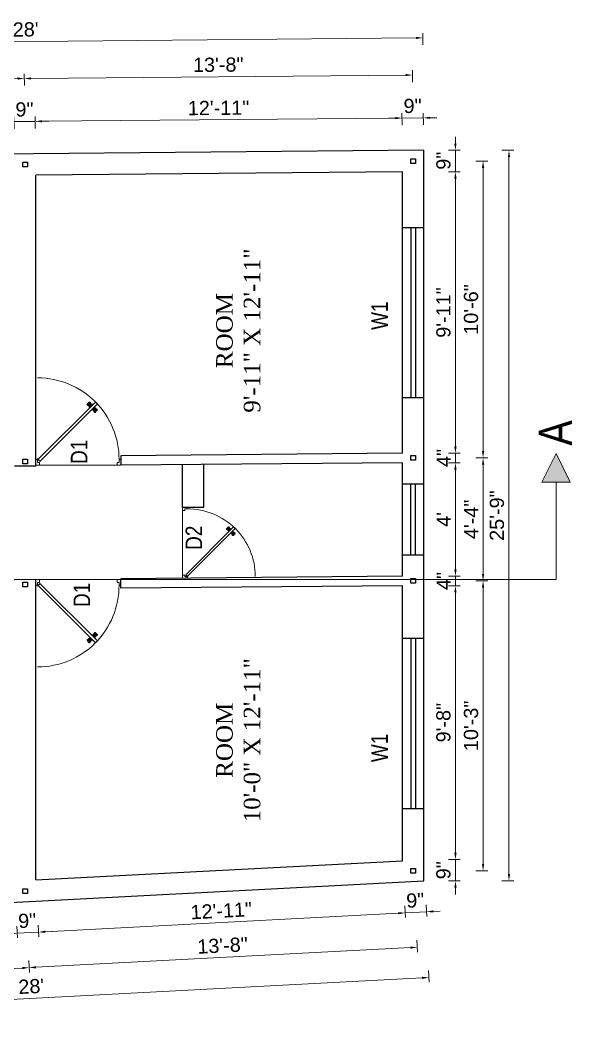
# Model space of a CAD drawing. Header units: inches. Extents: x 380359 to 404964, y -48881 to -44155.
# Drawn here: x 401240.9 to 401474.1, y -46523 to -46098.5 of the extents above; entities that cross this region are included whole.
import ezdxf

# ---------------------------------------------------------------- set-up
doc = ezdxf.new("R2010")
doc.units = ezdxf.units.IN
doc.header["$LTSCALE"] = 2
doc.header["$MEASUREMENT"] = 0
doc.header["$PDMODE"] = 34
doc.layers.get('0').update_dxf_attribs({"linetype": 'CONTINUOUS'})
doc.layers.get('DEFPOINTS').update_dxf_attribs({"color": 141, "linetype": 'CONTINUOUS'})
for name, color, linetype, lineweight in [('DOOR & WIN', 1, 'CONTINUOUS', 25), ('PUERTAS', 7, 'CONTINUOUS', 9), ('steps', 253, 'CONTINUOUS', 20)]:
    doc.layers.add(name, color=color, linetype=linetype, lineweight=lineweight)
doc.styles.add('Lettring Text', font='arial.ttf')
doc.styles.get("Standard").update_dxf_attribs({"font": 'ARIALN.TTF'})
doc.dimstyles.new('Copy of Standard', dxfattribs={"dimtxt": 6, "dimasz": 2.875, "dimexe": 2, "dimexo": 4, "dimgap": 2, "dimtad": 1, "dimdec": 0, "dimrnd": 1, "dimzin": 0, "dimdsep": 46, "dimlunit": 4, "dimtxsty": 'Lettring Text', "dimcen": 0.1, "dimclrd": 7, "dimclre": 7, "dimclrt": 7, "dimazin": 0, "dimtfac": 0.645, "dimtdec": 0, "dimtmove": 1, "dimatfit": 0, "dimfxl": 3, "dimfxlon": 1, "dimtfillclr": 256, "dimtolj": 1, "dimtzin": 0, "dimlwd": -1, "dimlwe": -1, "dimarcsym": 2})

# ---------------------------------------------------------------- blocks, each defined once
blk = doc.blocks.new('2ft6in')
at = {"layer": 'PUERTAS', "color": 2}
for p, q in [((0.84, 2.1), (21.02, 22.28)), ((21.71, 21.6), (1.47, 1.37)), ((18.33, 21.76), (18.31, 21.77)), ((21.71, 21.6), (21.02, 22.28)), ((21.18, 18.9), (21.2, 18.89)), ((0, 2), (0, 0)), ((0.6, 2), (0, 2)), ((1.33, 0), (0, 0)), ((0.6, 1.26), (0.6, 2.04)), ((0.67, 1.26), (0.6, 1.26)), ((0.67, 1.26), (0.67, 2.01)), ((0.67, 1), (0.67, 1.26)), ((1.33, 1), (0.67, 1)), ((1.31, 1.53), (0.79, 2.06)), ((1.36, 1.58), (0.81, 2.12)), ((1.36, 1.58), (1.31, 1.53)), ((1.47, 1.37), (1.31, 1.53)), ((1.33, 0), (1.33, 1)), ((28.67, 0), (28.67, 1)), ((28.67, 1), (29.33, 1)), ((28.67, 0), (30, 0)), ((29.33, 1), (29.33, 2)), ((29.33, 2), (30, 2)), ((30, 0), (30, 2))]:
    blk.add_line(p, q, dxfattribs=at)
at = {"layer": 'PUERTAS', "color": 8}
for p, q in [((18.81, 20.78), (18.04, 21.4)), ((18.86, 20.83), (18.08, 21.46)), ((18.95, 20.92), (18.2, 21.58)), ((18.44, 21.9), (18.31, 21.77)), ((19.07, 21.03), (18.34, 21.72)), ((18.44, 21.9), (18.56, 22.02)), ((18.58, 22.01), (18.56, 22.02)), ((19.3, 21.26), (18.61, 22)), ((19.42, 21.38), (18.75, 22.14)), ((19.51, 21.48), (18.88, 22.26)), ((19.55, 21.53), (18.93, 22.3)), ((19.47, 21.15), (19.38, 21.24)), ((19.51, 21.19), (19.42, 21.28)), ((19.53, 21.21), (19.44, 21.3)), ((19.89, 21.24), (19.58, 21.08)), ((20.07, 21.42), (19.64, 21.15)), ((18.91, 20.27), (19.19, 20.69)), ((19.13, 20.8), (19.03, 20.9)), ((19.15, 20.82), (19.05, 20.92)), ((19.09, 20.44), (19.25, 20.76)), ((19.19, 20.87), (19.1, 20.96)), ((19.25, 20.93), (19.16, 21.02)), ((19.28, 20.63), (19.32, 20.83)), ((19.4, 21.08), (19.31, 21.17)), ((19.43, 20.78), (19.4, 20.9)), ((19.55, 20.91), (19.43, 20.94)), ((19.7, 21.06), (19.51, 21.01)), ((19.69, 19.49), (20.12, 19.76)), ((19.87, 19.67), (20.18, 19.83)), ((20.06, 19.85), (20.25, 19.9)), ((20.21, 20), (20.33, 19.97)), ((20.21, 19.38), (20.83, 18.61)), ((20.23, 19.7), (20.32, 19.61)), ((20.25, 19.72), (20.34, 19.63)), ((20.25, 19.43), (20.88, 18.65)), ((20.29, 19.76), (20.38, 19.67)), ((20.33, 20.13), (20.36, 20.01)), ((20.34, 19.53), (21, 18.77)), ((20.36, 19.83), (20.45, 19.74)), ((20.48, 20.28), (20.44, 20.08)), ((20.46, 19.64), (21.14, 18.91)), ((20.5, 19.98), (20.6, 19.89)), ((20.67, 20.47), (20.51, 20.15)), ((20.85, 20.64), (20.57, 20.22)), ((20.57, 20.04), (20.66, 19.95)), ((20.61, 20.09), (20.7, 19.99)), ((20.63, 20.11), (20.72, 20.01)), ((20.69, 19.87), (21.42, 19.19)), ((20.81, 19.99), (21.56, 19.33)), ((20.9, 20.08), (21.68, 19.45)), ((20.95, 20.13), (21.72, 19.51)), ((21.32, 19.01), (21.2, 18.89)), ((21.32, 19.01), (21.44, 19.14)), ((21.43, 19.15), (21.44, 19.14)), ((0, 0), (30, 0))]:
    blk.add_line(p, q, dxfattribs=at)
at = {"layer": 'PUERTAS', "color": 1}
for p, q in [((18.06, 21.44), (18.48, 21.86)), ((18.74, 20.79), (18.06, 21.34)), ((18.08, 21.51), (18.45, 21.88)), ((18.11, 21.49), (18.08, 21.51)), ((18.82, 22.25), (18.45, 21.88)), ((18.9, 22.28), (18.48, 21.86)), ((18.84, 22.23), (18.82, 22.25)), ((19.54, 21.59), (18.99, 22.27)), ((19.54, 21.5), (19.18, 21.15)), ((19.45, 21.31), (19.24, 21.1)), ((19.55, 21.22), (19.33, 21.01)), ((19.45, 21.41), (19.45, 21.41)), ((19.54, 21.22), (19.45, 21.31)), ((19.64, 21.23), (19.64, 21.23)), ((19.74, 21.24), (19.73, 21.23)), ((20.12, 21.49), (19.74, 21.24)), ((20.22, 21.48), (20.22, 21.49)), ((18.83, 20.8), (19.18, 21.15)), ((18.84, 20.21), (19.1, 20.6)), ((18.85, 20.11), (18.84, 20.12)), ((18.92, 20.89), (18.93, 20.88)), ((19.02, 20.88), (19.24, 21.1)), ((19.12, 20.8), (19.03, 20.89)), ((19.1, 20.7), (19.11, 20.69)), ((19.1, 20.6), (19.1, 20.6)), ((19.11, 20.79), (19.33, 21.01)), ((19.53, 19.43), (19.54, 19.42)), ((19.64, 19.42), (20.02, 19.67)), ((20.02, 19.67), (20.03, 19.68)), ((20.12, 19.68), (20.12, 19.68)), ((20.21, 19.69), (20.43, 19.9)), ((20.22, 19.41), (20.57, 19.76)), ((20.22, 19.69), (20.31, 19.6)), ((20.22, 19.32), (20.76, 18.64)), ((20.31, 19.6), (20.52, 19.81)), ((20.31, 19.5), (20.31, 19.5)), ((20.65, 20.12), (20.43, 19.9)), ((20.74, 20.03), (20.52, 19.81)), ((20.93, 20.11), (20.57, 19.76)), ((20.64, 20.11), (20.73, 20.02)), ((20.66, 20.31), (20.65, 20.31)), ((20.65, 20.21), (20.65, 20.22)), ((20.91, 20.7), (20.66, 20.31)), ((20.84, 20.02), (20.83, 20.03)), ((20.86, 18.63), (21.28, 19.05)), ((20.91, 20.8), (20.91, 20.79)), ((20.91, 18.68), (20.94, 18.66)), ((20.94, 18.66), (21.31, 19.03)), ((21.02, 20.12), (21.7, 19.57)), ((21.7, 19.47), (21.28, 19.05)), ((21.67, 19.4), (21.31, 19.03)), ((21.65, 19.42), (21.67, 19.4))]:
    blk.add_line(p, q, dxfattribs=at)
at = {"layer": 'PUERTAS', "color": 2}
for radius in [0.129, 0.0627]:
    blk.add_circle((0.68, 2.14), radius, dxfattribs=at)
at = {"layer": 'PUERTAS', "color": 8}
blk.add_arc((0.68, 2.14), 28.65, 359.7285, 90.0333, dxfattribs=at)
at = {"layer": 'PUERTAS', "color": 1}
for centre, start, end in [((18.94, 22.23), 38.9236, 135), ((19.4, 21.36), 315, 45), ((19.49, 21.55), 315, 38.9236), ((19.6, 21.18), 50.2572, 135), ((19.68, 21.28), 230.2572, 315), ((20.17, 21.44), 45, 135), ((18.78, 20.84), 231.0764, 315), ((18.89, 20.16), 135, 225), ((18.97, 20.93), 225, 315), ((19.16, 20.74), 135, 219.7428), ((19.06, 20.65), 315, 39.7428), ((19.59, 19.47), 225, 315), ((20.07, 19.63), 50.2572, 135), ((20.16, 19.73), 230.2572, 315), ((20.27, 19.36), 135, 218.9236), ((20.35, 19.55), 135, 225), ((20.7, 20.26), 135, 219.7428), ((20.6, 20.17), 315, 39.7428), ((20.78, 19.98), 45, 135), ((20.82, 18.68), 218.9236, 315), ((20.87, 20.75), 315, 45), ((20.98, 20.07), 51.0764, 135), ((21.65, 19.52), 315, 51.0764)]:
    blk.add_arc(centre, 0.0667, start, end, dxfattribs=at)
blk = doc.blocks.new('*U234')
at = {"color": 3}
blk.add_blockref('2ft6in', (0, 0), dxfattribs=at)
blk = doc.blocks.new('3ft')
at = {"layer": 'PUERTAS', "color": 6}
for p, q in [((1.01, 2.52), (25.23, 26.74)), ((26.05, 25.92), (1.77, 1.64)), ((26.05, 25.92), (25.23, 26.74)), ((0, 2.4), (0, 0)), ((0.72, 2.4), (0, 2.4)), ((1.6, 0), (0, 0)), ((0.72, 1.52), (0.72, 2.44)), ((0.8, 1.52), (0.72, 1.52)), ((0.8, 1.52), (0.8, 2.41)), ((0.8, 1.2), (0.8, 1.52)), ((1.6, 1.2), (0.8, 1.2)), ((1.57, 1.84), (0.94, 2.47)), ((1.63, 1.89), (0.97, 2.55)), ((1.63, 1.89), (1.57, 1.84)), ((1.77, 1.64), (1.57, 1.84)), ((1.6, 0), (1.6, 1.2)), ((34.4, 0), (34.4, 1.2)), ((34.4, 1.2), (35.2, 1.2)), ((34.4, 0), (36, 0)), ((35.2, 1.2), (35.2, 2.4)), ((35.2, 2.4), (36, 2.4)), ((36, 0), (36, 2.4))]:
    blk.add_line(p, q, dxfattribs=at)
at = {"layer": 'PUERTAS', "color": 8}
for p, q in [((22.57, 24.94), (21.65, 25.68)), ((22.63, 24.99), (21.69, 25.75)), ((22.74, 25.1), (21.84, 25.9)), ((22.13, 26.28), (21.98, 26.13)), ((22.88, 25.24), (22.01, 26.06)), ((22.13, 26.28), (22.27, 26.42)), ((22.29, 26.41), (22.27, 26.42)), ((23.16, 25.52), (22.34, 26.39)), ((23.3, 25.66), (22.5, 26.56)), ((23.41, 25.77), (22.65, 26.71)), ((23.46, 25.83), (22.72, 26.75)), ((23.36, 25.37), (23.25, 25.49)), ((23.41, 25.43), (23.3, 25.54)), ((23.44, 25.45), (23.33, 25.56)), ((23.87, 25.49), (23.49, 25.3)), ((24.08, 25.71), (23.57, 25.38)), ((22.69, 24.32), (23.02, 24.83)), ((22.95, 24.96), (22.84, 25.07)), ((22.98, 24.99), (22.86, 25.1)), ((23.03, 25.04), (22.91, 25.15)), ((22.91, 24.53), (23.1, 24.91)), ((23.11, 25.12), (22.99, 25.23)), ((23.13, 24.76), (23.18, 24.99)), ((23.28, 25.3), (23.17, 25.41)), ((23.31, 24.94), (23.28, 25.08)), ((23.46, 25.09), (23.32, 25.13)), ((23.64, 25.27), (23.41, 25.22)), ((23.63, 23.38), (24.14, 23.72)), ((23.84, 23.6), (24.22, 23.79)), ((24.07, 23.82), (24.3, 23.88)), ((24.25, 24), (24.39, 23.97)), ((24.25, 23.26), (24.99, 22.34)), ((24.27, 23.64), (24.38, 23.53)), ((24.3, 23.67), (24.41, 23.56)), ((24.3, 23.32), (25.06, 22.38)), ((24.35, 23.72), (24.46, 23.61)), ((24.4, 24.15), (24.43, 24.01)), ((24.41, 23.43), (25.2, 22.53)), ((24.43, 23.8), (24.54, 23.69)), ((24.58, 24.33), (24.52, 24.1)), ((24.55, 23.57), (25.37, 22.7)), ((24.6, 23.97), (24.72, 23.86)), ((24.8, 24.56), (24.61, 24.18)), ((25.02, 24.77), (24.68, 24.26)), ((24.68, 24.05), (24.79, 23.94)), ((24.73, 24.1), (24.85, 23.99)), ((24.76, 24.13), (24.87, 24.02)), ((24.83, 23.85), (25.7, 23.03)), ((24.97, 23.99), (25.87, 23.2)), ((25.08, 24.1), (26.02, 23.34)), ((25.14, 24.15), (26.06, 23.41)), ((25.58, 22.82), (25.43, 22.67)), ((25.58, 22.82), (25.73, 22.97)), ((25.72, 22.98), (25.73, 22.97)), ((0, 0), (36, 0))]:
    blk.add_line(p, q, dxfattribs=at)
at = {"layer": 'PUERTAS', "color": 1}
for p, q in [((21.67, 25.73), (22.17, 26.23)), ((22.49, 24.95), (21.67, 25.61)), ((21.7, 25.82), (22.14, 26.26)), ((21.73, 25.79), (21.7, 25.82)), ((22.58, 26.7), (22.14, 26.26)), ((22.67, 26.73), (22.17, 26.23)), ((22.61, 26.67), (22.58, 26.7)), ((23.45, 25.91), (22.79, 26.73)), ((23.44, 25.81), (23.02, 25.38)), ((23.34, 25.58), (23.08, 25.32)), ((23.46, 25.47), (23.19, 25.21)), ((23.33, 25.7), (23.34, 25.69)), ((23.45, 25.46), (23.33, 25.57)), ((23.57, 25.47), (23.57, 25.47)), ((24.15, 25.79), (23.68, 25.48)), ((23.68, 25.48), (23.68, 25.48)), ((24.27, 25.78), (24.26, 25.79)), ((22.6, 24.96), (23.02, 25.38)), ((22.61, 24.25), (22.92, 24.72)), ((22.62, 24.13), (22.61, 24.14)), ((22.7, 25.07), (22.71, 25.06)), ((22.82, 25.06), (23.08, 25.32)), ((22.94, 24.95), (22.83, 25.07)), ((22.92, 24.72), (22.92, 24.72)), ((22.93, 24.94), (23.19, 25.21)), ((22.93, 24.84), (22.93, 24.83)), ((23.44, 23.31), (23.45, 23.3)), ((23.56, 23.3), (24.03, 23.61)), ((24.03, 23.61), (24.03, 23.62)), ((24.14, 23.62), (24.14, 23.62)), ((24.25, 23.62), (24.51, 23.89)), ((24.26, 23.29), (24.69, 23.71)), ((24.26, 23.63), (24.37, 23.52)), ((24.26, 23.18), (24.92, 22.37)), ((24.37, 23.52), (24.63, 23.77)), ((24.37, 23.4), (24.37, 23.4)), ((24.78, 24.15), (24.51, 23.89)), ((24.89, 24.03), (24.63, 23.77)), ((25.11, 24.14), (24.69, 23.71)), ((24.77, 24.14), (24.88, 24.03)), ((24.79, 24.38), (24.78, 24.37)), ((24.78, 24.26), (24.78, 24.26)), ((25.1, 24.84), (24.79, 24.38)), ((25, 24.03), (25, 24.03)), ((25.04, 22.36), (25.54, 22.86)), ((25.09, 24.96), (25.1, 24.95)), ((25.1, 22.42), (25.13, 22.39)), ((25.13, 22.39), (25.57, 22.83)), ((25.22, 24.14), (26.03, 23.48)), ((26.04, 23.37), (25.54, 22.86)), ((26.01, 23.27), (25.57, 22.83)), ((25.98, 23.3), (26.01, 23.27))]:
    blk.add_line(p, q, dxfattribs=at)
at = {"layer": 'PUERTAS', "color": 2}
for p, q in [((21.99, 26.11), (21.98, 26.13)), ((25.42, 22.68), (25.43, 22.67))]:
    blk.add_line(p, q, dxfattribs=at)
at = {"layer": 'PUERTAS', "color": 6}
for radius in [0.155, 0.0752]:
    blk.add_circle((0.82, 2.56), radius, dxfattribs=at)
blk.add_arc((0.82, 2.56), 34.38, 359.7285, 90.0333, dxfattribs=at)
at = {"layer": 'PUERTAS', "color": 1}
for centre, start, end in [((22.73, 26.68), 38.9236, 135), ((23.28, 25.63), 315, 45), ((23.39, 25.86), 315, 38.9236), ((23.51, 25.41), 50.2572, 135), ((23.62, 25.53), 230.2572, 315), ((24.2, 25.73), 45, 135), ((22.54, 25.01), 231.0764, 315), ((22.67, 24.2), 135, 225), ((22.77, 25.12), 225, 315), ((22.99, 24.89), 135, 219.7428), ((22.87, 24.78), 315, 39.7428), ((23.51, 23.36), 225, 315), ((24.09, 23.56), 50.2572, 135), ((24.2, 23.68), 230.2572, 315), ((24.32, 23.23), 135, 218.9236), ((24.42, 23.46), 135, 225), ((24.84, 24.31), 135, 219.7428), ((24.72, 24.21), 315, 39.7428), ((24.94, 23.98), 45, 135), ((24.98, 22.42), 218.9236, 315), ((25.04, 24.89), 315, 45), ((25.17, 24.08), 51.0764, 135), ((25.98, 23.42), 315, 51.0764)]:
    blk.add_arc(centre, 0.08, start, end, dxfattribs=at)
blk = doc.blocks.new('*U222')
at = {"color": 3, "xscale": -1}
blk.add_blockref('3ft', (42, 0), dxfattribs=at)
blk = doc.blocks.new('*D393')
at = {"layer": 'DEFPOINTS', "color": 0, "ltscale": 0.5, "transparency": 16777216}
for p in [(401411.51, -46453.53), (401424.87, -46453.53), (401411.51, -46462.51)]:
    blk.add_point(p, dxfattribs=at)
at = {"layer": 'steps', "color": 7, "ltscale": 0.5, "transparency": 16777216}
for p, q in [((401424.87, -46450.65), (401424.87, -46447.78)), ((401421.87, -46453.53), (401426.87, -46453.53)), ((401424.87, -46462.51), (401424.87, -46453.53)), ((401421.87, -46462.51), (401426.87, -46462.51)), ((401424.87, -46465.39), (401424.87, -46468.26))]:
    blk.add_line(p, q, dxfattribs=at)
for points in [[(401424.39, -46450.65), (401425.35, -46450.65), (401424.87, -46453.53)], [(401424.39, -46465.39), (401425.35, -46465.39), (401424.87, -46462.51)]]:
    blk.add_solid(points, dxfattribs=at)
at = {"layer": 'steps', "color": 7, "ltscale": 0.5, "transparency": 16777216, "insert": (401419.8, -46458.02), "char_height": 6, "attachment_point": 5, "rotation": 90, "style": 'Lettring Text'}
blk.add_mtext('\\A1;9"', dxfattribs=at)
blk = doc.blocks.new('*D382')
at = {"layer": 'DEFPOINTS', "color": 0, "ltscale": 0.5, "transparency": 16777216}
for p in [(401402.51, -46337.7), (401424.87, -46337.7), (401411.51, -46453.53)]:
    blk.add_point(p, dxfattribs=at)
at = {"layer": 'steps', "color": 7, "ltscale": 0.5, "transparency": 16777216}
for p, q in [((401421.87, -46337.7), (401426.87, -46337.7)), ((401424.87, -46450.65), (401424.87, -46340.57)), ((401421.87, -46453.53), (401426.87, -46453.53))]:
    blk.add_line(p, q, dxfattribs=at)
for points in [[(401424.39, -46340.57), (401425.35, -46340.57), (401424.87, -46337.7)], [(401424.39, -46450.65), (401425.35, -46450.65), (401424.87, -46453.53)]]:
    blk.add_solid(points, dxfattribs=at)
at = {"layer": 'steps', "color": 7, "ltscale": 0.5, "transparency": 16777216, "insert": (401419.8, -46395.61), "char_height": 6, "attachment_point": 5, "rotation": 90, "style": 'Lettring Text'}
blk.add_mtext('\\A1;9\'-8"', dxfattribs=at)
blk = doc.blocks.new('*D383')
at = {"layer": 'DEFPOINTS', "color": 0, "ltscale": 0.5, "transparency": 16777216}
for p in [(401402.47, -46333.7), (401424.87, -46333.7), (401402.51, -46337.7)]:
    blk.add_point(p, dxfattribs=at)
at = {"layer": 'steps', "color": 7, "ltscale": 0.5, "transparency": 16777216}
for p, q in [((401424.87, -46330.82), (401424.87, -46327.95)), ((401421.87, -46333.7), (401426.87, -46333.7)), ((401424.87, -46337.7), (401424.87, -46333.7)), ((401421.87, -46337.7), (401426.87, -46337.7)), ((401424.87, -46340.57), (401424.87, -46343.45))]:
    blk.add_line(p, q, dxfattribs=at)
for points in [[(401424.39, -46330.82), (401425.35, -46330.82), (401424.87, -46333.7)], [(401424.39, -46340.57), (401425.35, -46340.57), (401424.87, -46337.7)]]:
    blk.add_solid(points, dxfattribs=at)
at = {"layer": 'steps', "color": 7, "ltscale": 0.5, "transparency": 16777216, "insert": (401419.87, -46335.7), "char_height": 6, "attachment_point": 5, "rotation": 90, "style": 'Lettring Text'}
blk.add_mtext('\\A1;4"', dxfattribs=at)
blk = doc.blocks.new('*D384')
at = {"layer": 'DEFPOINTS', "color": 0, "ltscale": 0.5, "transparency": 16777216}
for p in [(401402.51, -46285.69), (401424.87, -46285.69), (401402.47, -46333.7)]:
    blk.add_point(p, dxfattribs=at)
at = {"layer": 'steps', "color": 7, "ltscale": 0.5, "transparency": 16777216}
for p, q in [((401421.87, -46285.69), (401426.87, -46285.69)), ((401424.87, -46330.82), (401424.87, -46288.57)), ((401421.87, -46333.7), (401426.87, -46333.7))]:
    blk.add_line(p, q, dxfattribs=at)
for points in [[(401424.39, -46288.57), (401425.35, -46288.57), (401424.87, -46285.69)], [(401424.39, -46330.82), (401425.35, -46330.82), (401424.87, -46333.7)]]:
    blk.add_solid(points, dxfattribs=at)
at = {"layer": 'steps', "color": 7, "ltscale": 0.5, "transparency": 16777216, "insert": (401419.87, -46309.69), "char_height": 6, "attachment_point": 5, "rotation": 90, "style": 'Lettring Text'}
blk.add_mtext("\\A1;4'", dxfattribs=at)
blk = doc.blocks.new('*D385')
at = {"layer": 'DEFPOINTS', "color": 0, "ltscale": 0.5, "transparency": 16777216}
for p in [(401402.47, -46281.69), (401424.87, -46281.69), (401402.51, -46285.69)]:
    blk.add_point(p, dxfattribs=at)
at = {"layer": 'steps', "color": 7, "ltscale": 0.5, "transparency": 16777216}
for p, q in [((401424.87, -46278.82), (401424.87, -46275.94)), ((401421.87, -46281.69), (401426.87, -46281.69)), ((401424.87, -46285.69), (401424.87, -46281.69)), ((401421.87, -46285.69), (401426.87, -46285.69)), ((401424.87, -46288.57), (401424.87, -46291.44))]:
    blk.add_line(p, q, dxfattribs=at)
for points in [[(401424.39, -46278.82), (401425.35, -46278.82), (401424.87, -46281.69)], [(401424.39, -46288.57), (401425.35, -46288.57), (401424.87, -46285.69)]]:
    blk.add_solid(points, dxfattribs=at)
at = {"layer": 'steps', "color": 7, "ltscale": 0.5, "transparency": 16777216, "insert": (401419.87, -46283.69), "char_height": 6, "attachment_point": 5, "rotation": 90, "style": 'Lettring Text'}
blk.add_mtext('\\A1;4"', dxfattribs=at)
blk = doc.blocks.new('*D386')
at = {"layer": 'DEFPOINTS', "color": 0, "ltscale": 0.5, "transparency": 16777216}
for p in [(401402.51, -46162.69), (401424.87, -46162.69), (401402.47, -46281.69)]:
    blk.add_point(p, dxfattribs=at)
at = {"layer": 'steps', "color": 7, "ltscale": 0.5, "transparency": 16777216}
for p, q in [((401421.87, -46162.69), (401426.87, -46162.69)), ((401424.87, -46278.82), (401424.87, -46165.56)), ((401421.87, -46281.69), (401426.87, -46281.69))]:
    blk.add_line(p, q, dxfattribs=at)
for points in [[(401424.39, -46165.56), (401425.35, -46165.56), (401424.87, -46162.69)], [(401424.39, -46278.82), (401425.35, -46278.82), (401424.87, -46281.69)]]:
    blk.add_solid(points, dxfattribs=at)
at = {"layer": 'steps', "color": 7, "ltscale": 0.5, "transparency": 16777216, "insert": (401419.8, -46222.19), "char_height": 6, "attachment_point": 5, "rotation": 90, "style": 'Lettring Text'}
blk.add_mtext('\\A1;9\'-11"', dxfattribs=at)
blk = doc.blocks.new('*D387')
at = {"layer": 'DEFPOINTS', "color": 0, "ltscale": 0.5, "transparency": 16777216}
for p in [(401411.51, -46153.61), (401424.87, -46153.61), (401402.51, -46162.69)]:
    blk.add_point(p, dxfattribs=at)
at = {"layer": 'steps', "color": 7, "ltscale": 0.5, "transparency": 16777216}
for p, q in [((401424.87, -46150.73), (401424.87, -46147.86)), ((401421.87, -46153.61), (401426.87, -46153.61)), ((401424.87, -46162.69), (401424.87, -46153.61)), ((401421.87, -46162.69), (401426.87, -46162.69)), ((401424.87, -46165.56), (401424.87, -46168.44))]:
    blk.add_line(p, q, dxfattribs=at)
for points in [[(401424.39, -46150.73), (401425.35, -46150.73), (401424.87, -46153.61)], [(401424.39, -46165.56), (401425.35, -46165.56), (401424.87, -46162.69)]]:
    blk.add_solid(points, dxfattribs=at)
at = {"layer": 'steps', "color": 7, "ltscale": 0.5, "transparency": 16777216, "insert": (401419.8, -46157.99), "char_height": 6, "attachment_point": 5, "rotation": 90, "style": 'Lettring Text'}
blk.add_mtext('\\A1;9"', dxfattribs=at)
blk = doc.blocks.new('*D388')
at = {"layer": 'DEFPOINTS', "color": 0, "ltscale": 0.5, "transparency": 16777216}
for p in [(401407.01, -46335.65), (401436.54, -46335.65), (401407.01, -46458.27)]:
    blk.add_point(p, dxfattribs=at)
at = {"layer": 'steps', "color": 7, "ltscale": 0.5, "transparency": 16777216}
for p, q in [((401433.54, -46335.65), (401438.54, -46335.65)), ((401436.54, -46455.39), (401436.54, -46338.53)), ((401433.54, -46458.27), (401438.54, -46458.27))]:
    blk.add_line(p, q, dxfattribs=at)
for points in [[(401436.06, -46338.53), (401437.02, -46338.53), (401436.54, -46335.65)], [(401436.06, -46455.39), (401437.02, -46455.39), (401436.54, -46458.27)]]:
    blk.add_solid(points, dxfattribs=at)
at = {"layer": 'steps', "color": 7, "ltscale": 0.5, "transparency": 16777216, "insert": (401431.47, -46396.96), "char_height": 6, "attachment_point": 5, "rotation": 90, "style": 'Lettring Text'}
blk.add_mtext('\\A1;10\'-3"', dxfattribs=at)
blk = doc.blocks.new('*D389')
at = {"layer": 'DEFPOINTS', "color": 0, "ltscale": 0.5, "transparency": 16777216}
for p in [(401407.01, -46283.65), (401436.54, -46283.65), (401407.01, -46335.65)]:
    blk.add_point(p, dxfattribs=at)
at = {"layer": 'steps', "color": 7, "ltscale": 0.5, "transparency": 16777216}
for p, q in [((401433.54, -46283.65), (401438.54, -46283.65)), ((401436.54, -46332.78), (401436.54, -46286.53)), ((401433.54, -46335.65), (401438.54, -46335.65))]:
    blk.add_line(p, q, dxfattribs=at)
for points in [[(401436.06, -46286.53), (401437.02, -46286.53), (401436.54, -46283.65)], [(401436.06, -46332.78), (401437.02, -46332.78), (401436.54, -46335.65)]]:
    blk.add_solid(points, dxfattribs=at)
at = {"layer": 'steps', "color": 7, "ltscale": 0.5, "transparency": 16777216, "insert": (401431.54, -46309.65), "char_height": 6, "attachment_point": 5, "rotation": 90, "style": 'Lettring Text'}
blk.add_mtext('\\A1;4\'-4"', dxfattribs=at)
blk = doc.blocks.new('*D390')
at = {"layer": 'DEFPOINTS', "color": 0, "ltscale": 0.5, "transparency": 16777216}
for p in [(401407.01, -46158.15), (401436.54, -46158.15), (401407.01, -46283.65)]:
    blk.add_point(p, dxfattribs=at)
at = {"layer": 'steps', "color": 7, "ltscale": 0.5, "transparency": 16777216}
for p, q in [((401433.54, -46158.15), (401438.54, -46158.15)), ((401436.54, -46280.78), (401436.54, -46161.02)), ((401433.54, -46283.65), (401438.54, -46283.65))]:
    blk.add_line(p, q, dxfattribs=at)
for points in [[(401436.06, -46161.02), (401437.02, -46161.02), (401436.54, -46158.15)], [(401436.06, -46280.78), (401437.02, -46280.78), (401436.54, -46283.65)]]:
    blk.add_solid(points, dxfattribs=at)
at = {"layer": 'steps', "color": 7, "ltscale": 0.5, "transparency": 16777216, "insert": (401431.47, -46220.9), "char_height": 6, "attachment_point": 5, "rotation": 90, "style": 'Lettring Text'}
blk.add_mtext('\\A1;10\'-6"', dxfattribs=at)
blk = doc.blocks.new('*D391')
at = {"layer": 'DEFPOINTS', "color": 0, "ltscale": 0.5, "transparency": 16777216}
for p in [(401411.51, -46153.61), (401447.49, -46153.61), (401411.51, -46462.51)]:
    blk.add_point(p, dxfattribs=at)
at = {"layer": 'steps', "color": 7, "ltscale": 0.5, "transparency": 16777216}
for p, q in [((401444.49, -46153.61), (401449.49, -46153.61)), ((401447.49, -46459.64), (401447.49, -46156.48)), ((401444.49, -46462.51), (401449.49, -46462.51))]:
    blk.add_line(p, q, dxfattribs=at)
for points in [[(401447.01, -46156.48), (401447.97, -46156.48), (401447.49, -46153.61)], [(401447.01, -46459.64), (401447.97, -46459.64), (401447.49, -46462.51)]]:
    blk.add_solid(points, dxfattribs=at)
at = {"layer": 'steps', "color": 7, "ltscale": 0.5, "transparency": 16777216, "insert": (401442.42, -46308.06), "char_height": 6, "attachment_point": 5, "rotation": 90, "style": 'Lettring Text'}
blk.add_mtext('\\A1;25\'-9"', dxfattribs=at)
blk = doc.blocks.new('*D394')
at = {"layer": 'DEFPOINTS', "color": 0, "ltscale": 0.5, "transparency": 16777216}
for p in [(401411.51, -46453.53), (401402.51, -46454), (401403.66, -46476.05)]:
    blk.add_point(p, dxfattribs=at)
at = {"layer": 'steps', "color": 7, "ltscale": 0.5, "transparency": 16777216}
for p, q in [((401403.51, -46473.05), (401403.77, -46478.05)), ((401412.51, -46472.58), (401412.77, -46477.57)), ((401400.79, -46476.2), (401397.92, -46476.35)), ((401412.66, -46475.58), (401403.66, -46476.05)), ((401415.54, -46475.43), (401418.41, -46475.28))]:
    blk.add_line(p, q, dxfattribs=at)
for points in [[(401415.51, -46474.95), (401415.56, -46475.9), (401412.66, -46475.58)], [(401400.77, -46475.72), (401400.82, -46476.68), (401403.66, -46476.05)]]:
    blk.add_solid(points, dxfattribs=at)
at = {"layer": 'steps', "color": 7, "ltscale": 0.5, "transparency": 16777216, "insert": (401407.9, -46470.76), "char_height": 6, "attachment_point": 5, "rotation": 3.008, "style": 'Lettring Text'}
blk.add_mtext('\\A1;9"', dxfattribs=at)
blk = doc.blocks.new('*D395')
at = {"layer": 'DEFPOINTS', "color": 0, "ltscale": 0.5, "transparency": 16777216}
for p in [(401402.51, -46454), (401247.51, -46462.14), (401248.66, -46484.2)]:
    blk.add_point(p, dxfattribs=at)
at = {"layer": 'steps', "color": 7, "ltscale": 0.5, "transparency": 16777216}
for p, q in [((401403.51, -46473.05), (401403.77, -46478.05)), ((401400.79, -46476.2), (401251.54, -46484.04)), ((401248.51, -46481.2), (401248.77, -46486.19))]:
    blk.add_line(p, q, dxfattribs=at)
for points in [[(401400.77, -46475.72), (401400.82, -46476.68), (401403.66, -46476.05)], [(401251.51, -46483.57), (401251.56, -46484.52), (401248.66, -46484.2)]]:
    blk.add_solid(points, dxfattribs=at)
at = {"layer": 'steps', "color": 7, "ltscale": 0.5, "transparency": 16777216, "insert": (401325.9, -46475.12), "char_height": 6, "attachment_point": 5, "rotation": 3.008, "style": 'Lettring Text'}
blk.add_mtext('\\A1;12\'-11"', dxfattribs=at)
blk = doc.blocks.new('*D396')
at = {"layer": 'DEFPOINTS', "color": 0, "ltscale": 0.5, "transparency": 16777216}
for p in [(401238.51, -46462.14), (401247.51, -46462.14), (401239.69, -46484.67)]:
    blk.add_point(p, dxfattribs=at)
at = {"layer": 'steps', "color": 7, "ltscale": 0.5, "transparency": 16777216}
for p, q in [((401239.53, -46481.67), (401239.79, -46486.66)), ((401248.51, -46481.2), (401248.77, -46486.19)), ((401236.82, -46484.82), (401233.95, -46484.97)), ((401248.66, -46484.2), (401239.69, -46484.67)), ((401251.54, -46484.04), (401254.41, -46483.89))]:
    blk.add_line(p, q, dxfattribs=at)
for points in [[(401251.51, -46483.57), (401251.56, -46484.52), (401248.66, -46484.2)], [(401236.79, -46484.34), (401236.84, -46485.3), (401239.69, -46484.67)]]:
    blk.add_solid(points, dxfattribs=at)
at = {"layer": 'steps', "color": 7, "ltscale": 0.5, "transparency": 16777216, "insert": (401243.91, -46479.37), "char_height": 6, "attachment_point": 5, "rotation": 3.008, "style": 'Lettring Text'}
blk.add_mtext('\\A1;9"', dxfattribs=at)
blk = doc.blocks.new('*D376')
at = {"layer": 'DEFPOINTS', "color": 0, "ltscale": 0.5, "transparency": 16777216}
for p in [(401407.01, -46458.27), (401243.01, -46466.89), (401244.7, -46499.21)]:
    blk.add_point(p, dxfattribs=at)
at = {"layer": 'steps', "color": 7, "ltscale": 0.5, "transparency": 16777216}
for p, q in [((401408.55, -46487.6), (401408.81, -46492.59)), ((401405.83, -46490.74), (401247.58, -46499.06)), ((401244.55, -46496.21), (401244.81, -46501.21))]:
    blk.add_line(p, q, dxfattribs=at)
for points in [[(401405.81, -46490.26), (401405.86, -46491.22), (401408.7, -46490.59)], [(401247.55, -46498.58), (401247.6, -46499.54), (401244.7, -46499.21)]]:
    blk.add_solid(points, dxfattribs=at)
at = {"layer": 'steps', "color": 7, "ltscale": 0.5, "transparency": 16777216, "insert": (401326.44, -46489.84), "char_height": 6, "attachment_point": 5, "rotation": 3.008, "style": 'Lettring Text'}
blk.add_mtext('\\A1;13\'-8"', dxfattribs=at)
blk = doc.blocks.new('*D377')
at = {"layer": 'DEFPOINTS', "color": 0, "ltscale": 0.5, "transparency": 16777216}
for p in [(401243.01, -46466.89), (401080.47, -46475.43), (401082.17, -46507.75)]:
    blk.add_point(p, dxfattribs=at)
at = {"layer": 'steps', "color": 7, "ltscale": 0.5, "transparency": 16777216}
for p, q in [((401244.55, -46496.21), (401244.81, -46501.21)), ((401241.83, -46499.36), (401085.04, -46507.6)), ((401082.01, -46504.75), (401082.27, -46509.75))]:
    blk.add_line(p, q, dxfattribs=at)
for points in [[(401241.81, -46498.88), (401241.86, -46499.84), (401244.7, -46499.21)], [(401085.01, -46507.12), (401085.06, -46508.08), (401082.17, -46507.75)]]:
    blk.add_solid(points, dxfattribs=at)
at = {"layer": 'steps', "color": 7, "ltscale": 0.5, "transparency": 16777216, "insert": (401163.17, -46498.42), "char_height": 6, "attachment_point": 5, "rotation": 3.008, "style": 'Lettring Text'}
blk.add_mtext('\\A1;13\'-7"', dxfattribs=at)
blk = doc.blocks.new('*D366')
at = {"layer": 'DEFPOINTS', "color": 0, "ltscale": 0.5, "transparency": 16777216}
for p in [(401411.51, -46462.54), (401075.97, -46480.17), (401413.65, -46503.37)]:
    blk.add_point(p, dxfattribs=at)
at = {"layer": 'steps', "color": 7, "ltscale": 0.5, "transparency": 16777216}
for p, q in [((401413.49, -46500.38), (401413.76, -46505.37)), ((401080.99, -46520.85), (401410.78, -46503.52)), ((401077.96, -46518.01), (401078.22, -46523))]:
    blk.add_line(p, q, dxfattribs=at)
for points in [[(401410.76, -46503.04), (401410.81, -46504), (401413.65, -46503.37)], [(401080.96, -46520.38), (401081.01, -46521.33), (401078.12, -46521)]]:
    blk.add_solid(points, dxfattribs=at)
at = {"layer": 'steps', "color": 7, "ltscale": 0.5, "transparency": 16777216, "insert": (401245.62, -46507.13), "char_height": 6, "attachment_point": 5, "rotation": 3.008, "style": 'Lettring Text'}
blk.add_mtext("\\A1;28'", dxfattribs=at)
blk = doc.blocks.new('*D372')
at = {"layer": 'DEFPOINTS', "color": 0, "ltscale": 0.5, "transparency": 16777216}
for p in [(401247.3, -46141.36), (401238.51, -46164.17), (401247.51, -46164.09)]:
    blk.add_point(p, dxfattribs=at)
at = {"layer": 'steps', "color": 7, "ltscale": 0.5, "transparency": 16777216}
for p, q in [((401238.33, -46144.45), (401238.28, -46139.45)), ((401247.33, -46144.36), (401247.28, -46139.36)), ((401235.43, -46141.47), (401232.55, -46141.5)), ((401238.3, -46141.45), (401247.3, -46141.36)), ((401250.18, -46141.34), (401253.05, -46141.31))]:
    blk.add_line(p, q, dxfattribs=at)
for points in [[(401235.42, -46140.99), (401235.43, -46141.95), (401238.3, -46141.45)], [(401250.17, -46140.86), (401250.18, -46141.82), (401247.3, -46141.36)]]:
    blk.add_solid(points, dxfattribs=at)
at = {"layer": 'steps', "color": 7, "ltscale": 0.5, "transparency": 16777216, "insert": (401242.75, -46136.34), "char_height": 6, "attachment_point": 5, "rotation": 0.5182, "style": 'Lettring Text'}
blk.add_mtext('\\A1;9"', dxfattribs=at)
blk = doc.blocks.new('*D373')
at = {"layer": 'DEFPOINTS', "color": 0, "ltscale": 0.5, "transparency": 16777216}
for p in [(401402.3, -46139.96), (401247.51, -46164.09), (401402.51, -46162.69)]:
    blk.add_point(p, dxfattribs=at)
at = {"layer": 'steps', "color": 7, "ltscale": 0.5, "transparency": 16777216}
for p, q in [((401247.33, -46144.36), (401247.28, -46139.36)), ((401402.33, -46142.96), (401402.28, -46137.96)), ((401250.18, -46141.34), (401399.43, -46139.99))]:
    blk.add_line(p, q, dxfattribs=at)
for points in [[(401399.42, -46139.51), (401399.43, -46140.47), (401402.3, -46139.96)], [(401250.17, -46140.86), (401250.18, -46141.82), (401247.3, -46141.36)]]:
    blk.add_solid(points, dxfattribs=at)
at = {"layer": 'steps', "color": 7, "ltscale": 0.5, "transparency": 16777216, "insert": (401324.76, -46135.65), "char_height": 6, "attachment_point": 5, "rotation": 0.5182, "style": 'Lettring Text'}
blk.add_mtext('\\A1;12\'-11"', dxfattribs=at)
blk = doc.blocks.new('*D374')
at = {"layer": 'DEFPOINTS', "color": 0, "ltscale": 0.5, "transparency": 16777216}
for p in [(401411.3, -46139.88), (401402.51, -46162.69), (401411.51, -46162.61)]:
    blk.add_point(p, dxfattribs=at)
at = {"layer": 'steps', "color": 7, "ltscale": 0.5, "transparency": 16777216}
for p, q in [((401402.33, -46142.96), (401402.28, -46137.96)), ((401411.33, -46142.88), (401411.28, -46137.88)), ((401399.43, -46139.99), (401396.55, -46140.01)), ((401402.3, -46139.96), (401411.3, -46139.88)), ((401414.18, -46139.86), (401417.05, -46139.83))]:
    blk.add_line(p, q, dxfattribs=at)
for points in [[(401399.42, -46139.51), (401399.43, -46140.47), (401402.3, -46139.96)], [(401414.17, -46139.38), (401414.18, -46140.33), (401411.3, -46139.88)]]:
    blk.add_solid(points, dxfattribs=at)
at = {"layer": 'steps', "color": 7, "ltscale": 0.5, "transparency": 16777216, "insert": (401406.75, -46134.86), "char_height": 6, "attachment_point": 5, "rotation": 0.5182, "style": 'Lettring Text'}
blk.add_mtext('\\A1;9"', dxfattribs=at)
blk = doc.blocks.new('*D367')
at = {"layer": 'DEFPOINTS', "color": 0, "ltscale": 0.5, "transparency": 16777216}
for p in [(401080.14, -46124.71), (401243.01, -46159.63), (401080.47, -46161.1)]:
    blk.add_point(p, dxfattribs=at)
at = {"layer": 'steps', "color": 7, "ltscale": 0.5, "transparency": 16777216}
for p, q in [((401080.17, -46127.71), (401080.12, -46122.71)), ((401242.7, -46126.24), (401242.66, -46121.24)), ((401239.8, -46123.27), (401083.02, -46124.69))]:
    blk.add_line(p, q, dxfattribs=at)
for points in [[(401239.8, -46122.79), (401239.81, -46123.75), (401242.68, -46123.24)], [(401083.01, -46124.21), (401083.02, -46125.17), (401080.14, -46124.71)]]:
    blk.add_solid(points, dxfattribs=at)
at = {"layer": 'steps', "color": 7, "ltscale": 0.5, "transparency": 16777216, "insert": (401161.36, -46118.91), "char_height": 6, "attachment_point": 5, "rotation": 0.5182, "style": 'Lettring Text'}
blk.add_mtext('\\A1;13\'-7"', dxfattribs=at)
blk = doc.blocks.new('*D368')
at = {"layer": 'DEFPOINTS', "color": 0, "ltscale": 0.5, "transparency": 16777216}
for p in [(401406.68, -46121.76), (401243.01, -46159.63), (401407.01, -46158.15)]:
    blk.add_point(p, dxfattribs=at)
at = {"layer": 'steps', "color": 7, "ltscale": 0.5, "transparency": 16777216}
for p, q in [((401242.7, -46126.24), (401242.66, -46121.24)), ((401245.55, -46123.22), (401403.8, -46121.79)), ((401406.7, -46124.76), (401406.66, -46119.76))]:
    blk.add_line(p, q, dxfattribs=at)
for points in [[(401245.55, -46122.74), (401245.56, -46123.7), (401242.68, -46123.24)], [(401403.8, -46121.31), (401403.81, -46122.27), (401406.68, -46121.76)]]:
    blk.add_solid(points, dxfattribs=at)
at = {"layer": 'steps', "color": 7, "ltscale": 0.5, "transparency": 16777216, "insert": (401324.63, -46117.44), "char_height": 6, "attachment_point": 5, "rotation": 0.5182, "style": 'Lettring Text'}
blk.add_mtext('\\A1;13\'-8"', dxfattribs=at)
blk = doc.blocks.new('*D369')
at = {"layer": 'DEFPOINTS', "color": 0, "ltscale": 0.5, "transparency": 16777216}
for p in [(401075.54, -46109.1), (401075.97, -46156.64), (401411.51, -46153.61)]:
    blk.add_point(p, dxfattribs=at)
at = {"layer": 'steps', "color": 7, "ltscale": 0.5, "transparency": 16777216}
for p, q in [((401411.1, -46109.07), (401411.06, -46104.07)), ((401075.57, -46112.1), (401075.52, -46107.1)), ((401408.2, -46106.09), (401078.42, -46109.08))]:
    blk.add_line(p, q, dxfattribs=at)
for points in [[(401408.2, -46105.61), (401408.21, -46106.57), (401411.08, -46106.07)], [(401078.41, -46108.6), (401078.42, -46109.55), (401075.54, -46109.1)]]:
    blk.add_solid(points, dxfattribs=at)
at = {"layer": 'steps', "color": 7, "ltscale": 0.5, "transparency": 16777216, "insert": (401243.26, -46102.52), "char_height": 6, "attachment_point": 5, "rotation": 0.5182, "style": 'Lettring Text'}
blk.add_mtext("\\A1;28'", dxfattribs=at)

msp = doc.modelspace()

# ---------------------------------------------------------------- hatches: boundary and pattern name
at = {"linetype": 'ByBlock', "lineweight": 5}
msp.add_hatch(color=7, dxfattribs=at).paths.add_polyline_path([(401467.37, -46281.86), (401473.37, -46293.86), (401461.37, -46293.86)])

# ---------------------------------------------------------------- linework, layer by layer
at = {"ltscale": 0.5}
for p, q in [((401411.51, -46153.61), (401075.97, -46156.64)), ((401411.51, -46462.51), (401411.51, -46153.61)), ((401402.51, -46162.69), (401247.51, -46164.09)), ((401247.51, -46287.1), (401247.51, -46164.09)), ((401402.51, -46281.69), (401402.51, -46162.69)), ((401402.51, -46186.19), (401411.51, -46186.19)), ((401406.01, -46186.19), (401406.01, -46258.19)), ((401408.01, -46186.19), (401408.01, -46258.19)), ((401402.51, -46258.19), (401411.51, -46258.19)), ((401402.51, -46281.69), (401283.5, -46282.77)), ((401283.5, -46282.77), (401283.54, -46286.77)), ((401247.51, -46287.1), (401238.51, -46287.18)), ((401402.51, -46285.69), (401283.54, -46286.77)), ((401402.51, -46294.69), (401411.51, -46294.69)), ((401406.01, -46324.69), (401406.01, -46294.69)), ((401408.01, -46324.69), (401408.01, -46294.69)), ((401309.51, -46304.54), (401318.51, -46304.54)), ((401402.51, -46324.69), (401411.51, -46324.69)), ((401402.51, -46333.7), (401283.51, -46334.77)), ((401283.51, -46338.77), (401283.51, -46334.77)), ((401247.51, -46335.1), (401238.47, -46335.18)), ((401247.51, -46462.14), (401247.51, -46335.1)), ((401402.51, -46337.7), (401283.51, -46338.77)), ((401402.51, -46454), (401402.51, -46337.7)), ((401402.51, -46359.85), (401411.51, -46359.85)), ((401406.01, -46359.85), (401406.01, -46431.85)), ((401408.01, -46359.85), (401408.01, -46431.85)), ((401402.51, -46431.85), (401411.51, -46431.85)), ((401247.51, -46462.14), (401402.51, -46454)), ((401075.97, -46480.17), (401411.51, -46462.54)), ((401411.51, -46462.54), (401411.51, -46462.51))]:
    msp.add_line(p, q, dxfattribs=at)
at = {"color": 7, "linetype": 'ByBlock', "lineweight": 5}
for p, q in [((401467.37, -46281.86), (401461.37, -46293.86)), ((401473.37, -46293.86), (401467.37, -46281.86)), ((401473.37, -46293.86), (401461.37, -46293.86)), ((401467.37, -46335.03), (401467.37, -46293.86)), ((401467.37, -46335.03), (401018.6, -46335.03))]:
    msp.add_line(p, q, dxfattribs=at)
at = {"ltscale": 0.5}
for points in [[(401242.01, -46160.63), (401242.01, -46158.63), (401244.01, -46158.63), (401244.01, -46160.63)], [(401406.01, -46159.15), (401406.01, -46157.15), (401408.01, -46157.15), (401408.01, -46159.15)], [(401242.01, -46286.14), (401242.01, -46284.14), (401244.01, -46284.14), (401244.01, -46286.14)], [(401406.01, -46284.65), (401406.01, -46282.65), (401408.01, -46282.65), (401408.01, -46284.65)], [(401406.01, -46336.65), (401406.01, -46334.65), (401408.01, -46334.65), (401408.01, -46336.65)], [(401242.01, -46338.14), (401242.01, -46336.14), (401244.01, -46336.14), (401244.01, -46338.14)], [(401406.01, -46459.27), (401406.01, -46457.27), (401408.01, -46457.27), (401408.01, -46459.27)], [(401242.01, -46467.89), (401242.01, -46465.89), (401244.01, -46465.89), (401244.01, -46467.89)]]:
    msp.add_lwpolyline(points, close=True, dxfattribs=at)
for points in [[(401309.51, -46304.54), (401309.51, -46286.53)], [(401318.51, -46304.54), (401318.51, -46286.45)], [(401402.51, -46333.7), (401402.51, -46285.69)]]:
    msp.add_lwpolyline(points, dxfattribs=at)

# ---------------------------------------------------------------- block references
at = {"layer": 'DOOR & WIN', "xscale": -1}
msp.add_blockref('*U222', (401289.52, -46286.77), dxfattribs=at)
at = {"layer": 'DOOR & WIN', "xscale": -1, "rotation": 270}
msp.add_blockref('*U234', (401309.51, -46334.54), dxfattribs=at)
at = {"layer": 'DOOR & WIN', "rotation": 180}
msp.add_blockref('*U222', (401289.51, -46335.1), dxfattribs=at)

# ---------------------------------------------------------------- texts
at = {"color": 7, "linetype": 'ByBlock', "lineweight": 5, "insert": (401460.08, -46267.76), "char_height": 14, "width": 26.5803, "attachment_point": 3, "rotation": 90}
msp.add_mtext('A', dxfattribs=at)
at = {"layer": 'steps', "color": 7, "ltscale": 0.3, "char_height": 7, "rotation": 90}
for s, insert, width, attachment_point in [('{\\fTimes New Roman|b0|i0|c0|p18;ROOM\\P9\'-11" X 12\'-11"}', (401342.52, -46229.83), 67.6616, 8), ('W1', (401389.32, -46223.54), 18.6213, 2), ('{\\fTimes New Roman|b0|i0|c0|p18;ROOM\\P10\'-0" X 12\'-11"}', (401342.52, -46403.05), 67.6616, 8), ('W1', (401389.32, -46406.3), 18.6213, 2)]:
    msp.add_mtext(s, dxfattribs=dict(at, insert=insert, width=width, attachment_point=attachment_point))
at = {"layer": 'steps', "color": 7, "ltscale": 0.3, "char_height": 7, "attachment_point": 2, "rotation": 90}
for s, insert in [('{\\W1;D1}', (401262.31, -46281.09)), ('D2', (401310.82, -46317.42)), ('{\\W1;D1}', (401263.47, -46341.57))]:
    msp.add_mtext_dynamic_manual_height_columns(s, width=18.6213, gutter_width=40, heights=[0], dxfattribs=dict(at, insert=insert))

# ---------------------------------------------------------------- dimensions: what is measured, and where the dimension line sits
at = {"layer": 'steps', "ltscale": 0.5}
for p1, p2, distance, picture, middle in [((401411.51, -46153.61), (401075.97, -46156.64), -47.54, '*D369', (401243.26, -46102.52)), ((401243.01, -46159.63), (401080.47, -46161.1), -36.39, '*D367', (401161.36, -46118.91)), ((401407.01, -46458.27), (401243.01, -46466.89), 32.37, '*D376', (401326.44, -46489.84)), ((401075.97, -46480.17), (401411.51, -46462.54), -40.89, '*D366', (401245.62, -46507.13))]:
    dim = msp.add_aligned_dim(p1=p1, p2=p2, distance=distance, dimstyle='Copy of Standard', dxfattribs=at)
    dim.commit()
    dim.dimension.update_dxf_attribs({"geometry": picture, "text_midpoint": middle})
for base, p1, p2, angle, picture, middle in [((401406.68, -46121.76), (401243.01, -46159.63), (401407.01, -46158.15), 0.5182, '*D368', (401324.63, -46117.44)), ((401402.3, -46139.96), (401247.51, -46164.09), (401402.51, -46162.69), 180.5182, '*D373', (401324.76, -46135.65)), ((401447.49, -46153.61), (401411.51, -46462.51), (401411.51, -46153.61), 90, '*D391', (401442.42, -46308.06)), ((401436.5377, -46158.1476), (401407.0059, -46283.6528), (401407.0059, -46158.1476), 90, '*D390', (401431.4742, -46220.9002)), ((401424.87, -46162.69), (401402.47, -46281.69), (401402.51, -46162.69), 90, '*D386', (401419.8, -46222.19)), ((401436.54, -46283.65), (401407.01, -46335.65), (401407.01, -46283.65), 90, '*D389', (401431.54, -46309.65)), ((401424.87, -46285.69), (401402.47, -46333.7), (401402.51, -46285.69), 90, '*D384', (401419.87, -46309.69)), ((401424.87, -46337.7), (401411.51, -46453.53), (401402.51, -46337.7), 90, '*D382', (401419.8, -46395.61)), ((401436.54, -46335.65), (401407.01, -46458.27), (401407.01, -46335.65), 90, '*D388', (401431.47, -46396.96)), ((401248.66, -46484.2), (401402.51, -46454), (401247.51, -46462.14), 3.008, '*D395', (401325.9, -46475.12)), ((401082.17, -46507.75), (401243.01, -46466.89), (401080.47, -46475.43), 3.008, '*D377', (401163.17, -46498.42))]:
    dim = msp.add_linear_dim(base=base, p1=p1, p2=p2, angle=angle, dimstyle='Copy of Standard', dxfattribs=at)
    dim.commit()
    dim.dimension.update_dxf_attribs({"geometry": picture, "text_midpoint": middle})
for base, p1, p2, angle, picture, middle, dimtype in [((401411.3, -46139.88), (401402.51, -46162.69), (401411.51, -46162.61), 180.5182, '*D374', (401406.8, -46139.92), 160), ((401247.3, -46141.36), (401238.51, -46164.17), (401247.51, -46164.09), 180.5182, '*D372', (401242.8, -46141.41), 160), ((401424.87, -46153.61), (401402.51, -46162.69), (401411.51, -46153.61), 90, '*D387', (401424.87, -46157.99), 160), ((401424.87, -46281.69), (401402.51, -46285.69), (401402.47, -46281.69), 90, '*D385', (401424.87, -46283.69), 160), ((401424.87, -46333.7), (401402.51, -46337.7), (401402.47, -46333.7), 90, '*D383', (401424.87, -46335.7), 160), ((401424.87, -46453.53), (401411.51, -46462.51), (401411.51, -46453.53), 90, '*D393', (401424.87, -46458.02), 160), ((401403.66, -46476.05), (401411.51, -46453.53), (401402.51, -46454), 183.008, '*D394', (401408.16, -46475.81), 161), ((401239.69, -46484.67), (401247.51, -46462.14), (401238.51, -46462.14), 3.008, '*D396', (401244.18, -46484.43), 160)]:
    dim = msp.add_linear_dim(base=base, p1=p1, p2=p2, angle=angle, dimstyle='Copy of Standard', dxfattribs=at)
    dim.commit()
    dim.dimension.update_dxf_attribs({"geometry": picture, "text_midpoint": middle, "dimtype": dimtype})

doc.saveas('drawing.dxf')
